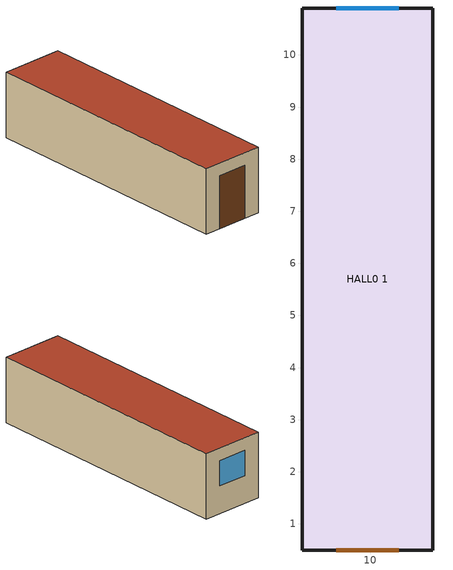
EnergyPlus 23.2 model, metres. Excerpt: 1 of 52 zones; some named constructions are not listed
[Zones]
HALL0 1
 floor othersideconditionsmodel (Exterior Floor): 11.2,10.9 11.2,0.5 8.7,0.5 8.7,10.9 z0
 wall outside (Exterior Wall F): 8.7,0.5 11.2,0.5 z0:2.6
 wall outside (Exterior Wall L): 11.2,0.5 11.2,10.9 / 8.7,10.9 8.7,0.5 z0:2.6
 wall outside (Exterior Wall P): 11.2,10.9 8.7,10.9 z0:2.6
 window (Exterior Window): 10.55,10.9 9.35,10.9 z1.1:2.1
 door (Exterior Door): 9.35,0.5 10.55,0.5 z0:2.1
 roof outside (Interior Ceiling): 11.2,0.5 11.2,10.9 8.7,10.9 8.7,0.5 z2.6
[Schedule:Compact]
sch_vn_sala: Through: 12/31, For: AllDays, Until: 14:00, 0, Until: 22:00, 1, Until: 24:00, 0
sch_vn_dorm: Through: 12/31, For: AllDays, Until:  8:00, 1, Until: 22:00, 0, Until: 24:00, 1
[AirflowNetwork:MultiZone:Surface] Window/Door Opening Factor, or Crack Factor=1; Minimum Venting Open Factor=0; Indoor and Outdoor Temperature Difference Upper Limit for Minimum Venting Open Factor {deltaC}=100; Indoor and Outdoor Enthalpy Difference Upper Limit for Minimum Venting Open Factor {deltaJ/kg}=300000; Equivalent Rectangle Method=PolygonHeight; Equivalent Rectangle Aspect Ratio=1
Name | Leakage Component | Ventilation Control Mode | Venting Availability Schedule
10_COZ_J; 10_SALA_J; 11_COZ_J; 11_SALA_J; 12_COZ_J; 12_SALA_J; 1_COZ_J; 1_SALA_J; 2_COZ_J; 2_SALA_J; 3_COZ_J; 3_SALA_J; 4_COZ_J; 4_SALA_J; 5_COZ_J; 5_SALA_J; 6_COZ_J; 6_SALA_J; 7_COZ_J; 7_SALA_J; 8_COZ_J; 8_SALA_J; 9_COZ_J; 9_SALA_J | abertura_janela | ASHRAE55Adaptive | sch_vn_sala
10_P; 11_BWC_P; 11_SALA_PBWC; 11_Q1_P; 11_SALA_PQ1; 11_Q2_P; 11_SALA_PQ2; 11_P; 12_BWC_P; 12_SALA_PBWC; 12_Q1_P; 12_SALA_PQ1; 12_Q2_P; 12_SALA_PQ2; 12_P; 1_BWC_P; 1_SALA_PBWC; 1_Q1_P; 1_SALA_PQ1; 1_Q2_P; 1_SALA_PQ2; 1_P; 2_BWC_P; 2_SALA_PBWC; 2_Q1_P; 2_SALA_PQ1; 2_Q2_P; 2_SALA_PQ2; 2_P; 3_BWC_P; 3_SALA_PBWC; 3_Q1_P; 3_SALA_PQ1; 3_Q2_P; 3_SALA_PQ2; 3_P; 4_BWC_P; 4_SALA_PBWC; 4_Q1_P; 4_SALA_PQ1; 4_Q2_P; 4_SALA_PQ2; 4_P; 5_BWC_P; 5_SALA_PBWC; 5_Q1_P; 5_SALA_PQ1; 5_Q2_P; 5_SALA_PQ2; 5_P; 6_BWC_P; 6_SALA_PBWC; 6_Q1_P; 6_SALA_PQ1; 6_Q2_P; 6_SALA_PQ2; 6_P; 7_BWC_P; 7_SALA_PBWC; 7_Q1_P; 7_SALA_PQ1; 7_Q2_P; 7_SALA_PQ2; 7_P; 8_BWC_P; 8_SALA_PBWC; 8_Q1_P; 8_SALA_PQ1; 8_Q2_P; 8_SALA_PQ2; 8_P; 9_BWC_P; 9_SALA_PBWC; 9_Q1_P; 9_SALA_PQ1; 9_Q2_P; 9_SALA_PQ2; 9_P; HALL0_P | abertura_porta | NoVent
11_BWC_J; 12_BWC_J; 1_BWC_J; 2_BWC_J; 3_BWC_J; 4_BWC_J; 5_BWC_J; 6_BWC_J; 7_BWC_J; 8_BWC_J; 9_BWC_J | abertura_janela | Constant
11_Q1_J; 11_Q2_J; 12_Q1_J; 12_Q2_J; 1_Q1_J; 1_Q2_J; 2_Q1_J; 2_Q2_J; 3_Q1_J; 3_Q2_J; 4_Q1_J; 4_Q2_J; 5_Q1_J; 5_Q2_J; 6_Q1_J; 6_Q2_J; 7_Q1_J; 7_Q2_J; 8_Q1_J; 8_Q2_J; 9_Q1_J; 9_Q2_J | abertura_janela | ASHRAE55Adaptive | sch_vn_dorm
HALL0_J | abertura_janela | NoVent
[AirflowNetwork:MultiZone:Component:DetailedOpening] Type of Rectangular Large Vertical Opening (LVO)=NonPivoted; Extra Crack Length or Height of Pivoting Axis {m}=0; Number of Sets of Opening Factor Data=2; Opening Factor 1=0; Discharge Coefficient for Opening Factor 1=0.001; Width Factor for Opening Factor 1=0; Height Factor for Opening Factor 1=1; Start Height Factor for Opening Factor 1=0; Opening Factor 2=1; Discharge Coefficient for Opening Factor 2=0.6; Height Factor for Opening Factor 2=1; Start Height Factor for Opening Factor 2=0
Name | Air Mass Flow Coefficient When Opening is Closed {kg/s-m} | Air Mass Flow Exponent When Opening is Closed | Width Factor for Opening Factor 2
abertura_porta | 0.0024 | 0.59 | 1
abertura_janela | 0.00063 | 0.63 | 0.5
